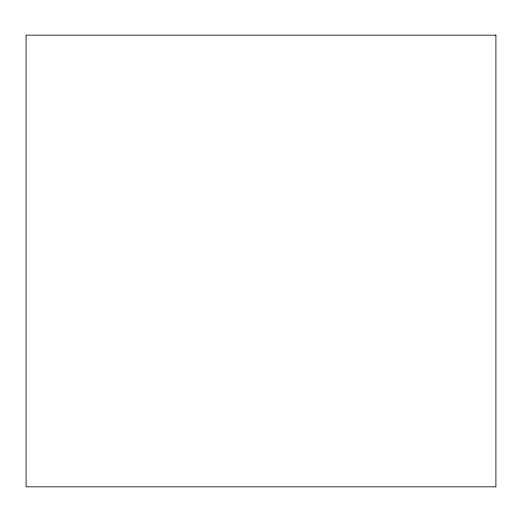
<?xml version="1.0" encoding="UTF-8"?>
<svg xmlns="http://www.w3.org/2000/svg" width="522" height="522" viewBox="0 0 522 522"><rect width="100%" height="100%" fill="white"/><g stroke="black" fill="none" stroke-linecap="round" stroke-linejoin="round"><path stroke-width="0.78" d="M495.9 35.157L26.1 35.157L26.1 486.843L495.9 486.843L495.9 35.157"/></g></svg>
